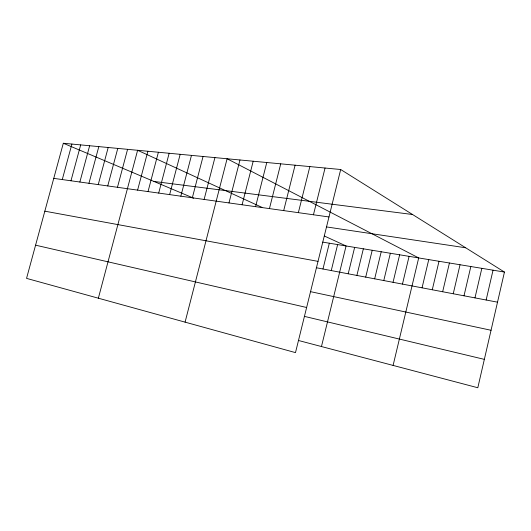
<?xml version="1.0" encoding="UTF-8"?>
<svg xmlns="http://www.w3.org/2000/svg" width="531" height="531" viewBox="0 0 531 531"><rect width="100%" height="100%" fill="white"/><g stroke="black" fill="none" stroke-linecap="round" stroke-linejoin="round"><path stroke-width="0.8" d="M340.69 169.508L295.488 352.624L26.55 278.377L63.315 143.251L340.69 169.508L504.45 272.064L477.814 387.749L298.342 340.451M486.144 300.008L493.04 270.179M464.008 295.8L470.838 266.522M474.973 297.884L481.843 268.334M442.662 291.745L449.425 262.998M453.242 293.756L460.038 264.743M422.059 287.829L428.756 259.593M432.274 289.767L439.004 261.279M402.458 284.105L409.089 256.354M393.099 365.421L418.693 257.933L227.095 158.756L185.08 322.138M383.78 280.554L390.345 253.26M393.04 282.313L399.637 254.794M365.706 277.116L372.211 250.274M374.667 278.821L381.205 251.754M348.203 273.79L354.648 247.38M356.885 275.443L363.357 248.813M331.251 270.571L337.63 244.579M321.461 346.537L346.073 245.966L324.408 236.023M322.967 268.998L329.32 243.211M298.356 212.659L309.858 166.588M313.443 214.776L325.052 168.028M283.693 210.601L295.09 165.194M269.443 208.603L280.733 163.833M242.096 204.774L253.194 161.225M255.577 206.665L266.774 162.513M228.974 202.935L239.972 159.97M204.116 199.45L214.922 157.601M192.335 197.797L203.054 156.479M169.641 194.611L180.175 154.315M180.845 196.185L191.472 155.384M148.03 191.585L158.391 152.251M158.703 193.078L169.15 153.267M98.361 298.203L137.609 150.286L261.909 207.336M137.602 190.125L147.877 151.255M107.747 185.936L117.776 148.408M117.47 187.304L127.579 149.33M88.949 183.301L98.819 146.609M98.242 184.602L108.191 147.499M70.975 180.779L80.685 144.897M79.862 182.027L89.653 145.746M62.273 179.564L71.904 144.06M153.944 181.443L412.554 214.511M53.764 178.37L328.981 216.953M326.691 226.949L465.674 247.778M322.775 242.129L504.45 272.064M44.836 211.179L318.016 261.365M316.297 267.73L497.52 302.172M310.396 291.625L491.049 330.269M35.584 245.176L306.626 307.495M304.296 316.35L484.352 359.368M63.315 143.251L193.689 198.189"/></g></svg>
